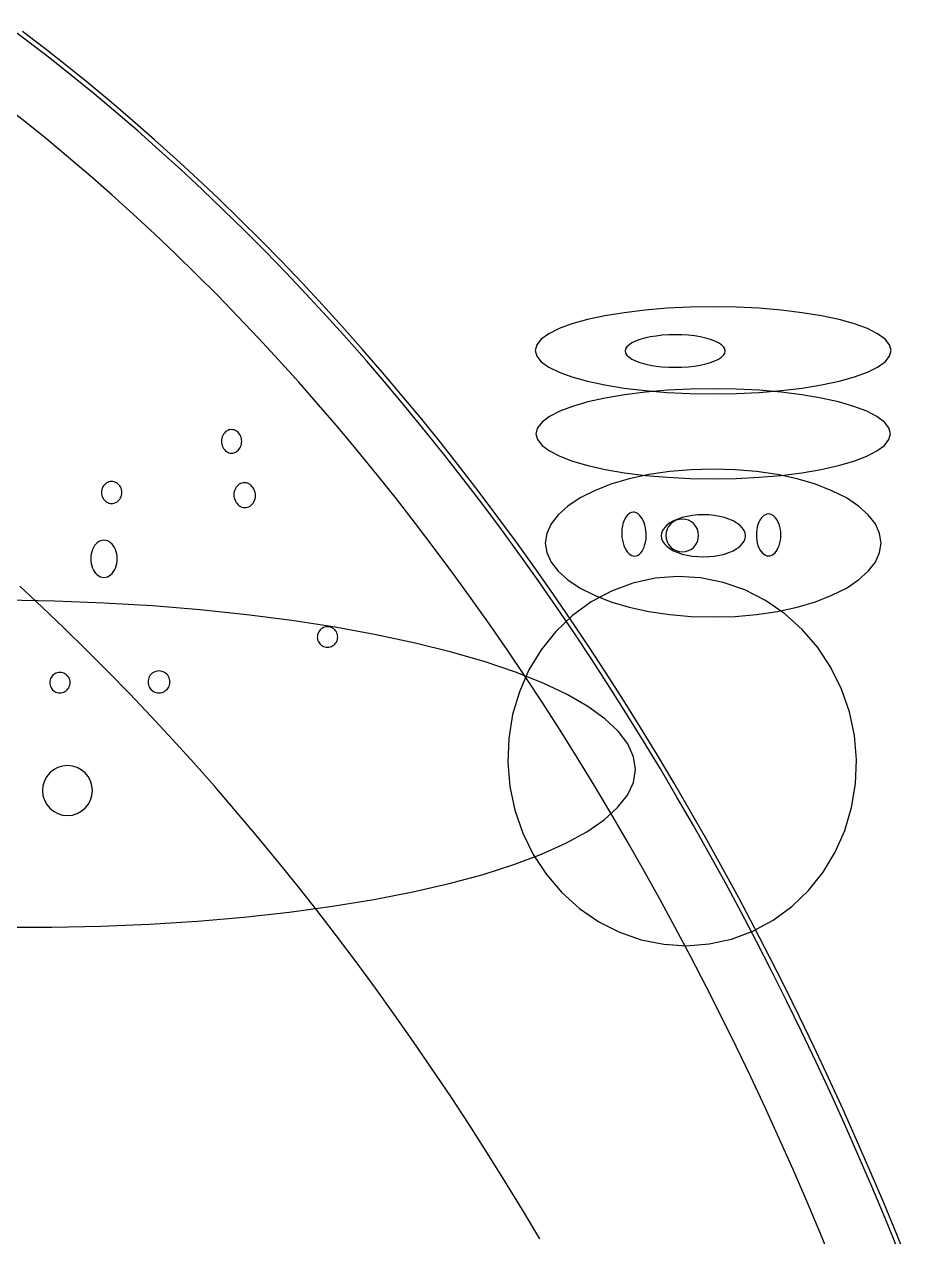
# Model space of a CAD drawing. Extents: x -1 to 217, y -22 to 302.
# Drawn here: x 157.4 to 201.9, y 223.5 to 284.4 of the extents above; entities that cross this region are included whole.
import ezdxf

# ---------------------------------------------------------------- set-up
doc = ezdxf.new("R2010")
doc.units = 0

msp = doc.modelspace()

# ---------------------------------------------------------------- linework, layer by layer
at = {"layer": 'CIRCLES'}
for p, q in [((189.815, 259.188), (189.739, 259.046)), ((189.918, 259.313), (189.815, 259.188)), ((190.042, 259.416), (189.918, 259.313)), ((190.185, 259.492), (190.042, 259.416)), ((190.339, 259.539), (190.185, 259.492)), ((190.5, 259.554), (190.339, 259.539)), ((190.661, 259.539), (190.5, 259.554)), ((190.815, 259.492), (190.661, 259.539)), ((190.958, 259.416), (190.815, 259.492)), ((191.082, 259.313), (190.958, 259.416)), ((191.185, 259.188), (191.082, 259.313)), ((191.261, 259.046), (191.185, 259.188)), ((189.692, 258.891), (189.676, 258.731)), ((189.676, 258.731), (189.692, 258.57)), ((189.739, 259.046), (189.692, 258.891)), ((189.692, 258.57), (189.739, 258.416)), ((191.308, 258.891), (191.261, 259.046)), ((191.261, 258.416), (191.308, 258.57)), ((191.324, 258.731), (191.308, 258.891)), ((191.308, 258.57), (191.324, 258.731)), ((189.739, 258.416), (189.815, 258.273)), ((189.815, 258.273), (189.918, 258.148)), ((189.918, 258.148), (190.042, 258.046)), ((190.042, 258.046), (190.185, 257.97)), ((190.185, 257.97), (190.339, 257.923)), ((190.339, 257.923), (190.5, 257.907)), ((190.5, 257.907), (190.661, 257.923)), ((190.661, 257.923), (190.815, 257.97)), ((190.815, 257.97), (190.958, 258.046)), ((190.958, 258.046), (191.082, 258.148)), ((191.082, 258.148), (191.185, 258.273)), ((191.185, 258.273), (191.261, 258.416)), ((158.878, 246.948), (158.687, 246.792)), ((159.095, 247.064), (158.878, 246.948)), ((159.33, 247.136), (159.095, 247.064)), ((159.576, 247.16), (159.33, 247.136)), ((159.821, 247.136), (159.576, 247.16)), ((160.056, 247.064), (159.821, 247.136)), ((160.273, 246.948), (160.056, 247.064)), ((160.464, 246.792), (160.273, 246.948)), ((158.415, 246.384), (158.344, 246.149)), ((158.531, 246.602), (158.415, 246.384)), ((158.687, 246.792), (158.531, 246.602)), ((160.62, 246.602), (160.464, 246.792)), ((160.736, 246.384), (160.62, 246.602)), ((160.807, 246.149), (160.736, 246.384)), ((158.344, 246.149), (158.319, 245.904)), ((158.319, 245.904), (158.344, 245.659)), ((160.832, 245.904), (160.807, 246.149)), ((160.807, 245.659), (160.832, 245.904)), ((158.344, 245.659), (158.415, 245.423)), ((158.415, 245.423), (158.531, 245.206)), ((158.531, 245.206), (158.687, 245.016)), ((160.464, 245.016), (160.62, 245.206)), ((160.62, 245.206), (160.736, 245.423)), ((160.736, 245.423), (160.807, 245.659)), ((158.687, 245.016), (158.878, 244.859)), ((158.878, 244.859), (159.095, 244.743)), ((159.095, 244.743), (159.33, 244.672)), ((159.33, 244.672), (159.576, 244.648)), ((159.576, 244.648), (159.821, 244.672)), ((159.821, 244.672), (160.056, 244.743)), ((160.056, 244.743), (160.273, 244.859)), ((160.273, 244.859), (160.464, 245.016))]:
    msp.add_line(p, q, dxfattribs=at)
at = {"layer": 'ELLIPSES'}
for p, q in [((157.563, 283.586), (156.433, 284.432)), ((158.437, 283.21), (157.312, 284.069)), ((158.686, 282.72), (157.563, 283.586)), ((159.556, 282.331), (158.437, 283.21)), ((159.802, 281.835), (158.686, 282.72)), ((160.668, 281.434), (159.556, 282.331)), ((160.912, 280.931), (159.802, 281.835)), ((161.773, 280.517), (160.668, 281.434)), ((162.014, 280.007), (160.912, 280.931)), ((162.871, 279.581), (161.773, 280.517)), ((157.427, 279.547), (156.313, 280.421)), ((163.109, 279.065), (162.014, 280.007)), ((158.534, 278.653), (157.427, 279.547)), ((163.961, 278.627), (162.871, 279.581)), ((159.633, 277.74), (158.534, 278.653)), ((164.196, 278.104), (163.109, 279.065)), ((165.043, 277.653), (163.961, 278.627)), ((165.276, 277.124), (164.196, 278.104)), ((160.725, 276.807), (159.633, 277.74)), ((166.118, 276.662), (165.043, 277.653)), ((161.81, 275.855), (160.725, 276.807)), ((166.348, 276.126), (165.276, 277.124)), ((167.185, 275.652), (166.118, 276.662)), ((162.887, 274.883), (161.81, 275.855)), ((167.413, 275.109), (166.348, 276.126)), ((168.245, 274.623), (167.185, 275.652)), ((168.469, 274.074), (167.413, 275.109)), ((163.956, 273.893), (162.887, 274.883)), ((169.296, 273.577), (168.245, 274.623)), ((165.017, 272.883), (163.956, 273.893)), ((169.517, 273.021), (168.469, 274.074)), ((170.338, 272.512), (169.296, 273.577)), ((166.07, 271.854), (165.017, 272.883)), ((170.557, 271.95), (169.517, 273.021)), ((171.373, 271.43), (170.338, 272.512)), ((171.588, 270.861), (170.557, 271.95)), ((167.115, 270.807), (166.07, 271.854)), ((172.399, 270.33), (171.373, 271.43)), ((168.151, 269.741), (167.115, 270.807)), ((172.611, 269.754), (171.588, 270.861)), ((173.416, 269.212), (172.399, 270.33)), ((189.739, 270.149), (188.63, 270.057)), ((190.887, 270.205), (189.739, 270.149)), ((192.056, 270.224), (190.887, 270.205)), ((193.224, 270.205), (192.056, 270.224)), ((194.373, 270.149), (193.224, 270.205)), ((195.482, 270.057), (194.373, 270.149)), ((169.179, 268.657), (168.151, 269.741)), ((173.625, 268.63), (172.611, 269.754)), ((185.725, 269.582), (184.953, 269.367)), ((186.606, 269.771), (185.725, 269.582)), ((187.579, 269.93), (186.606, 269.771)), ((188.63, 270.057), (187.579, 269.93)), ((196.532, 269.93), (195.482, 270.057)), ((197.506, 269.771), (196.532, 269.93)), ((198.386, 269.582), (197.506, 269.771)), ((199.158, 269.367), (198.386, 269.582)), ((174.424, 268.077), (173.416, 269.212)), ((183.785, 268.872), (183.408, 268.6)), ((184.303, 269.129), (183.785, 268.872)), ((184.953, 269.367), (184.303, 269.129)), ((199.809, 269.129), (199.158, 269.367)), ((200.327, 268.872), (199.809, 269.129)), ((200.703, 268.6), (200.327, 268.872)), ((170.199, 267.554), (169.179, 268.657)), ((174.63, 267.488), (173.625, 268.63)), ((183.18, 268.319), (183.103, 268.034)), ((183.408, 268.6), (183.18, 268.319)), ((187.821, 268.315), (187.715, 268.214)), ((187.966, 268.411), (187.821, 268.315)), ((188.149, 268.5), (187.966, 268.411)), ((188.366, 268.58), (188.149, 268.5)), ((188.614, 268.651), (188.366, 268.58)), ((188.887, 268.71), (188.614, 268.651)), ((189.183, 268.757), (188.887, 268.71)), ((189.494, 268.792), (189.183, 268.757)), ((189.817, 268.813), (189.494, 268.792)), ((190.146, 268.82), (189.817, 268.813)), ((190.474, 268.813), (190.146, 268.82)), ((190.797, 268.792), (190.474, 268.813)), ((191.109, 268.758), (190.797, 268.792)), ((191.404, 268.711), (191.109, 268.758)), ((191.678, 268.651), (191.404, 268.711)), ((191.925, 268.581), (191.678, 268.651)), ((192.142, 268.5), (191.925, 268.581)), ((192.325, 268.412), (192.142, 268.5)), ((192.471, 268.316), (192.325, 268.412)), ((192.576, 268.214), (192.471, 268.316)), ((200.932, 268.319), (200.703, 268.6)), ((201.008, 268.034), (200.932, 268.319)), ((175.424, 266.925), (174.424, 268.077)), ((183.103, 268.034), (183.18, 267.748)), ((183.18, 267.748), (183.408, 267.467)), ((187.651, 268.109), (187.629, 268.002)), ((187.629, 268.002), (187.651, 267.895)), ((187.715, 268.214), (187.651, 268.109)), ((187.651, 267.895), (187.715, 267.79)), ((187.715, 267.79), (187.821, 267.689)), ((187.821, 267.689), (187.967, 267.593)), ((192.325, 267.594), (192.471, 267.69)), ((192.471, 267.69), (192.577, 267.791)), ((192.641, 268.11), (192.576, 268.214)), ((192.577, 267.791), (192.641, 267.896)), ((192.662, 268.003), (192.641, 268.11)), ((192.641, 267.896), (192.662, 268.003)), ((200.703, 267.467), (200.932, 267.748)), ((200.932, 267.748), (201.008, 268.034)), ((171.209, 266.434), (170.199, 267.554)), ((175.626, 266.33), (174.63, 267.488)), ((183.408, 267.467), (183.785, 267.195)), ((183.785, 267.195), (184.303, 266.938)), ((187.967, 267.593), (188.149, 267.504)), ((188.149, 267.504), (188.366, 267.424)), ((188.366, 267.424), (188.614, 267.354)), ((188.614, 267.354), (188.888, 267.294)), ((188.888, 267.294), (189.183, 267.247)), ((189.183, 267.247), (189.495, 267.213)), ((189.495, 267.213), (189.817, 267.192)), ((189.817, 267.192), (190.146, 267.185)), ((190.146, 267.185), (190.474, 267.192)), ((190.474, 267.192), (190.797, 267.213)), ((190.797, 267.213), (191.109, 267.247)), ((191.109, 267.247), (191.404, 267.295)), ((191.404, 267.295), (191.678, 267.354)), ((191.678, 267.354), (191.925, 267.425)), ((191.925, 267.425), (192.142, 267.505)), ((192.142, 267.505), (192.325, 267.594)), ((199.809, 266.938), (200.327, 267.195)), ((200.327, 267.195), (200.703, 267.467)), ((172.211, 265.295), (171.209, 266.434)), ((176.414, 265.755), (175.424, 266.925)), ((184.303, 266.938), (184.953, 266.7)), ((184.953, 266.7), (185.725, 266.485)), ((185.725, 266.485), (186.606, 266.296)), ((197.506, 266.296), (198.386, 266.485)), ((198.386, 266.485), (199.158, 266.7)), ((199.158, 266.7), (199.809, 266.938)), ((176.613, 265.154), (175.626, 266.33)), ((186.606, 266.296), (187.579, 266.137)), ((187.599, 265.803), (186.629, 265.638)), ((187.579, 266.137), (188.63, 266.01)), ((188.644, 265.934), (187.599, 265.803)), ((188.63, 266.01), (189.739, 265.918)), ((189.749, 266.029), (188.644, 265.934)), ((189.739, 265.918), (190.887, 265.862)), ((190.892, 266.087), (189.749, 266.029)), ((190.887, 265.862), (192.056, 265.843)), ((192.056, 266.106), (190.892, 266.087)), ((193.219, 266.087), (192.056, 266.106)), ((192.056, 265.843), (193.224, 265.862)), ((194.363, 266.029), (193.219, 266.087)), ((193.224, 265.862), (194.373, 265.918)), ((195.467, 265.934), (194.363, 266.029)), ((194.373, 265.918), (195.482, 266.01)), ((196.513, 265.803), (195.467, 265.934)), ((195.482, 266.01), (196.532, 266.137)), ((197.482, 265.638), (196.513, 265.803)), ((196.532, 266.137), (197.506, 266.296)), ((173.203, 264.139), (172.211, 265.295)), ((177.395, 264.569), (176.414, 265.755)), ((184.984, 265.221), (184.336, 264.974)), ((185.752, 265.443), (184.984, 265.221)), ((186.629, 265.638), (185.752, 265.443)), ((198.359, 265.443), (197.482, 265.638)), ((199.128, 265.221), (198.359, 265.443)), ((199.776, 264.974), (199.128, 265.221)), ((177.59, 263.961), (176.613, 265.154)), ((183.82, 264.709), (183.445, 264.428)), ((184.336, 264.974), (183.82, 264.709)), ((200.291, 264.709), (199.776, 264.974)), ((200.666, 264.428), (200.291, 264.709)), ((167.575, 263.974), (167.519, 263.931)), ((167.635, 264.008), (167.575, 263.974)), ((167.698, 264.033), (167.635, 264.008)), ((167.764, 264.048), (167.698, 264.033)), ((167.831, 264.053), (167.764, 264.048)), ((167.897, 264.048), (167.831, 264.053)), ((167.963, 264.033), (167.897, 264.048)), ((168.026, 264.008), (167.963, 264.033)), ((168.086, 263.974), (168.026, 264.008)), ((168.142, 263.931), (168.086, 263.974)), ((174.186, 262.965), (173.203, 264.139)), ((178.367, 263.366), (177.395, 264.569)), ((183.218, 264.138), (183.142, 263.843)), ((183.445, 264.428), (183.218, 264.138)), ((200.894, 264.138), (200.666, 264.428)), ((200.97, 263.843), (200.894, 264.138)), ((167.323, 263.539), (167.319, 263.462)), ((167.319, 263.462), (167.323, 263.384)), ((167.336, 263.615), (167.323, 263.539)), ((167.323, 263.384), (167.336, 263.308)), ((167.358, 263.688), (167.336, 263.615)), ((167.387, 263.757), (167.358, 263.688)), ((167.425, 263.822), (167.387, 263.757)), ((167.469, 263.88), (167.425, 263.822)), ((167.519, 263.931), (167.469, 263.88)), ((168.192, 263.88), (168.142, 263.931)), ((168.236, 263.822), (168.192, 263.88)), ((168.274, 263.757), (168.236, 263.822)), ((168.303, 263.688), (168.274, 263.757)), ((168.325, 263.615), (168.303, 263.688)), ((168.338, 263.539), (168.325, 263.615)), ((168.325, 263.308), (168.338, 263.384)), ((168.342, 263.462), (168.338, 263.539)), ((168.338, 263.384), (168.342, 263.462)), ((178.559, 262.751), (177.59, 263.961)), ((179.329, 262.146), (178.367, 263.366)), ((183.142, 263.843), (183.218, 263.547)), ((183.218, 263.547), (183.445, 263.257)), ((200.666, 263.257), (200.894, 263.547)), ((200.894, 263.547), (200.97, 263.843)), ((167.336, 263.308), (167.358, 263.235)), ((167.358, 263.235), (167.387, 263.166)), ((167.387, 263.166), (167.425, 263.101)), ((167.425, 263.101), (167.469, 263.043)), ((167.469, 263.043), (167.519, 262.992)), ((167.519, 262.992), (167.575, 262.949)), ((167.575, 262.949), (167.635, 262.915)), ((167.635, 262.915), (167.698, 262.89)), ((167.698, 262.89), (167.764, 262.875)), ((167.764, 262.875), (167.831, 262.87)), ((167.831, 262.87), (167.897, 262.875)), ((167.897, 262.875), (167.963, 262.89)), ((167.963, 262.89), (168.026, 262.915)), ((168.026, 262.915), (168.086, 262.949)), ((168.086, 262.949), (168.142, 262.992)), ((168.142, 262.992), (168.192, 263.043)), ((168.192, 263.043), (168.236, 263.101)), ((168.236, 263.101), (168.274, 263.166)), ((168.274, 263.166), (168.303, 263.235)), ((168.303, 263.235), (168.325, 263.308)), ((175.16, 261.773), (174.186, 262.965)), ((183.445, 263.257), (183.82, 262.976)), ((183.82, 262.976), (184.336, 262.711)), ((199.776, 262.711), (200.291, 262.976)), ((200.291, 262.976), (200.666, 263.257)), ((179.517, 261.525), (178.559, 262.751)), ((180.282, 260.91), (179.329, 262.146)), ((184.336, 262.711), (184.984, 262.464)), ((184.984, 262.464), (185.752, 262.242)), ((185.752, 262.242), (186.629, 262.047)), ((197.482, 262.047), (198.359, 262.242)), ((198.359, 262.242), (199.128, 262.464)), ((199.128, 262.464), (199.776, 262.711)), ((176.124, 260.564), (175.16, 261.773)), ((186.629, 262.047), (187.599, 261.882)), ((187.834, 261.571), (186.915, 261.301)), ((187.599, 261.882), (188.644, 261.751)), ((188.824, 261.786), (187.834, 261.571)), ((188.644, 261.751), (189.749, 261.656)), ((189.87, 261.942), (188.824, 261.786)), ((189.749, 261.656), (190.892, 261.598)), ((190.954, 262.037), (189.87, 261.942)), ((190.892, 261.598), (192.056, 261.579)), ((192.056, 262.069), (190.954, 262.037)), ((193.158, 262.037), (192.056, 262.069)), ((192.056, 261.579), (193.219, 261.598)), ((194.241, 261.942), (193.158, 262.037)), ((193.219, 261.598), (194.363, 261.656)), ((195.287, 261.786), (194.241, 261.942)), ((194.363, 261.656), (195.467, 261.751)), ((196.278, 261.571), (195.287, 261.786)), ((195.467, 261.751), (196.513, 261.882)), ((197.196, 261.301), (196.278, 261.571)), ((196.513, 261.882), (197.482, 262.047)), ((161.29, 260.962), (161.285, 260.89)), ((161.303, 261.033), (161.29, 260.962)), ((161.324, 261.101), (161.303, 261.033)), ((161.354, 261.166), (161.324, 261.101)), ((161.391, 261.226), (161.354, 261.166)), ((161.435, 261.28), (161.391, 261.226)), ((161.486, 261.328), (161.435, 261.28)), ((161.542, 261.368), (161.486, 261.328)), ((161.602, 261.4), (161.542, 261.368)), ((161.665, 261.423), (161.602, 261.4)), ((161.731, 261.438), (161.665, 261.423)), ((161.798, 261.442), (161.731, 261.438)), ((161.865, 261.438), (161.798, 261.442)), ((161.931, 261.423), (161.865, 261.438)), ((161.994, 261.4), (161.931, 261.423)), ((162.054, 261.368), (161.994, 261.4)), ((162.11, 261.328), (162.054, 261.368)), ((162.161, 261.28), (162.11, 261.328)), ((162.205, 261.226), (162.161, 261.28)), ((162.242, 261.166), (162.205, 261.226)), ((162.272, 261.101), (162.242, 261.166)), ((162.293, 261.033), (162.272, 261.101)), ((162.306, 260.962), (162.293, 261.033)), ((162.311, 260.89), (162.306, 260.962)), ((167.966, 260.937), (167.952, 260.857)), ((167.989, 261.013), (167.966, 260.937)), ((168.021, 261.085), (167.989, 261.013)), ((168.06, 261.151), (168.021, 261.085)), ((168.107, 261.211), (168.06, 261.151)), ((168.161, 261.263), (168.107, 261.211)), ((168.22, 261.306), (168.161, 261.263)), ((168.283, 261.339), (168.22, 261.306)), ((168.35, 261.363), (168.283, 261.339)), ((168.42, 261.376), (168.35, 261.363)), ((168.491, 261.378), (168.42, 261.376)), ((168.561, 261.37), (168.491, 261.378)), ((168.631, 261.352), (168.561, 261.37)), ((168.698, 261.323), (168.631, 261.352)), ((168.762, 261.284), (168.698, 261.323)), ((168.82, 261.236), (168.762, 261.284)), ((168.874, 261.18), (168.82, 261.236)), ((168.92, 261.117), (168.874, 261.18)), ((168.959, 261.048), (168.92, 261.117)), ((168.991, 260.973), (168.959, 261.048)), ((169.013, 260.895), (168.991, 260.973)), ((180.467, 260.282), (179.517, 261.525)), ((186.085, 260.98), (185.357, 260.614)), ((186.915, 261.301), (186.085, 260.98)), ((198.027, 260.98), (197.196, 261.301)), ((198.755, 260.614), (198.027, 260.98)), ((161.285, 260.89), (161.29, 260.818)), ((161.29, 260.818), (161.303, 260.747)), ((161.303, 260.747), (161.324, 260.678)), ((161.324, 260.678), (161.354, 260.614)), ((161.354, 260.614), (161.391, 260.553)), ((161.391, 260.553), (161.435, 260.499)), ((161.435, 260.499), (161.486, 260.451)), ((161.486, 260.451), (161.542, 260.411)), ((161.542, 260.411), (161.602, 260.379)), ((161.602, 260.379), (161.665, 260.356)), ((161.665, 260.356), (161.731, 260.342)), ((161.731, 260.342), (161.798, 260.337)), ((161.798, 260.337), (161.865, 260.342)), ((161.865, 260.342), (161.931, 260.356)), ((161.931, 260.356), (161.994, 260.379)), ((161.994, 260.379), (162.054, 260.411)), ((162.054, 260.411), (162.11, 260.451)), ((162.11, 260.451), (162.161, 260.499)), ((162.161, 260.499), (162.205, 260.553)), ((162.205, 260.553), (162.242, 260.614)), ((162.242, 260.614), (162.272, 260.678)), ((162.272, 260.678), (162.293, 260.747)), ((162.293, 260.747), (162.306, 260.818)), ((162.306, 260.818), (162.311, 260.89)), ((167.952, 260.857), (167.948, 260.776)), ((167.948, 260.776), (167.952, 260.694)), ((167.952, 260.694), (167.966, 260.614)), ((167.966, 260.614), (167.988, 260.535)), ((167.988, 260.535), (168.02, 260.461)), ((168.02, 260.461), (168.059, 260.391)), ((168.059, 260.391), (168.105, 260.328)), ((168.105, 260.328), (168.159, 260.272)), ((168.872, 260.298), (168.918, 260.357)), ((168.918, 260.357), (168.958, 260.423)), ((168.958, 260.423), (168.989, 260.495)), ((168.989, 260.495), (169.012, 260.572)), ((169.012, 260.572), (169.026, 260.651)), ((169.027, 260.814), (169.013, 260.895)), ((169.026, 260.651), (169.031, 260.733)), ((169.031, 260.733), (169.027, 260.814)), ((177.079, 259.338), (176.124, 260.564)), ((181.225, 259.657), (180.282, 260.91)), ((185.357, 260.614), (184.743, 260.209)), ((199.369, 260.209), (198.755, 260.614)), ((168.159, 260.272), (168.217, 260.224)), ((168.217, 260.224), (168.281, 260.186)), ((168.281, 260.186), (168.348, 260.157)), ((168.348, 260.157), (168.417, 260.138)), ((168.417, 260.138), (168.488, 260.13)), ((168.488, 260.13), (168.559, 260.133)), ((168.559, 260.133), (168.628, 260.146)), ((168.628, 260.146), (168.696, 260.169)), ((168.696, 260.169), (168.759, 260.203)), ((168.759, 260.203), (168.818, 260.246)), ((168.818, 260.246), (168.872, 260.298)), ((181.406, 259.023), (180.467, 260.282)), ((184.254, 259.773), (183.899, 259.312)), ((184.743, 260.209), (184.254, 259.773)), ((187.723, 259.74), (187.66, 259.657)), ((187.793, 259.807), (187.723, 259.74)), ((187.867, 259.856), (187.793, 259.807)), ((187.944, 259.888), (187.867, 259.856)), ((188.024, 259.901), (187.944, 259.888)), ((188.104, 259.895), (188.024, 259.901)), ((188.184, 259.87), (188.104, 259.895)), ((188.262, 259.827), (188.184, 259.87)), ((188.337, 259.766), (188.262, 259.827)), ((188.407, 259.688), (188.337, 259.766)), ((191.012, 259.734), (190.749, 259.689)), ((191.284, 259.761), (191.012, 259.734)), ((191.56, 259.77), (191.284, 259.761)), ((191.837, 259.761), (191.56, 259.77)), ((192.109, 259.733), (191.837, 259.761)), ((192.371, 259.689), (192.109, 259.733)), ((194.605, 259.729), (194.533, 259.668)), ((194.681, 259.774), (194.605, 259.729)), ((194.76, 259.801), (194.681, 259.774)), ((194.84, 259.81), (194.76, 259.801)), ((194.92, 259.801), (194.84, 259.81)), ((194.999, 259.774), (194.92, 259.801)), ((195.075, 259.73), (194.999, 259.774)), ((195.147, 259.669), (195.075, 259.73)), ((199.857, 259.773), (199.369, 260.209)), ((200.212, 259.312), (199.857, 259.773)), ((178.024, 258.095), (177.079, 259.338)), ((182.158, 258.388), (181.225, 259.657)), ((183.899, 259.312), (183.684, 258.835)), ((187.486, 259.195), (187.466, 259.058)), ((187.516, 259.326), (187.486, 259.195)), ((187.555, 259.448), (187.516, 259.326)), ((187.604, 259.559), (187.555, 259.448)), ((187.66, 259.657), (187.604, 259.559)), ((188.472, 259.596), (188.407, 259.688)), ((188.529, 259.489), (188.472, 259.596)), ((188.579, 259.371), (188.529, 259.489)), ((188.62, 259.243), (188.579, 259.371)), ((188.651, 259.108), (188.62, 259.243)), ((188.673, 258.967), (188.651, 259.108)), ((189.603, 259.117), (189.514, 258.986)), ((189.725, 259.241), (189.603, 259.117)), ((189.879, 259.356), (189.725, 259.241)), ((190.062, 259.46), (189.879, 259.356)), ((190.27, 259.551), (190.062, 259.46)), ((190.501, 259.628), (190.27, 259.551)), ((190.749, 259.689), (190.501, 259.628)), ((192.619, 259.628), (192.371, 259.689)), ((192.85, 259.551), (192.619, 259.628)), ((193.058, 259.459), (192.85, 259.551)), ((193.241, 259.355), (193.058, 259.459)), ((193.395, 259.24), (193.241, 259.355)), ((193.517, 259.116), (193.395, 259.24)), ((193.606, 258.985), (193.517, 259.116)), ((194.273, 259.159), (194.247, 259.029)), ((194.308, 259.283), (194.273, 259.159)), ((194.353, 259.397), (194.308, 259.283)), ((194.405, 259.501), (194.353, 259.397)), ((194.466, 259.592), (194.405, 259.501)), ((194.533, 259.668), (194.466, 259.592)), ((195.214, 259.593), (195.147, 259.669)), ((195.275, 259.502), (195.214, 259.593)), ((195.328, 259.398), (195.275, 259.502)), ((195.373, 259.284), (195.328, 259.398)), ((195.409, 259.16), (195.373, 259.284)), ((195.435, 259.03), (195.409, 259.16)), ((200.428, 258.835), (200.212, 259.312)), ((161.412, 258.489), (161.325, 258.481)), ((161.499, 258.481), (161.412, 258.489)), ((182.335, 257.748), (181.406, 259.023)), ((183.684, 258.835), (183.612, 258.35)), ((187.466, 259.058), (187.456, 258.915)), ((187.456, 258.915), (187.457, 258.771)), ((187.457, 258.771), (187.468, 258.627)), ((187.468, 258.627), (187.49, 258.486)), ((187.49, 258.486), (187.521, 258.351)), ((188.655, 258.398), (188.676, 258.536)), ((188.684, 258.823), (188.673, 258.967)), ((188.676, 258.536), (188.685, 258.679)), ((188.685, 258.679), (188.684, 258.823)), ((189.459, 258.851), (189.441, 258.712)), ((189.441, 258.712), (189.459, 258.574)), ((189.514, 258.986), (189.459, 258.851)), ((189.459, 258.574), (189.513, 258.439)), ((193.66, 258.849), (193.606, 258.985)), ((193.606, 258.437), (193.66, 258.573)), ((193.678, 258.711), (193.66, 258.849)), ((193.66, 258.573), (193.678, 258.711)), ((194.231, 258.893), (194.226, 258.756)), ((194.226, 258.756), (194.232, 258.619)), ((194.247, 259.029), (194.231, 258.893)), ((194.232, 258.619), (194.248, 258.483)), ((195.41, 258.355), (195.435, 258.485)), ((195.451, 258.895), (195.435, 259.03)), ((195.435, 258.485), (195.451, 258.62)), ((195.456, 258.758), (195.451, 258.895)), ((195.451, 258.62), (195.456, 258.758)), ((200.5, 258.35), (200.428, 258.835)), ((160.796, 257.913), (160.768, 257.798)), ((160.834, 258.023), (160.796, 257.913)), ((160.883, 258.124), (160.834, 258.023)), ((160.94, 258.216), (160.883, 258.124)), ((161.006, 258.296), (160.94, 258.216)), ((161.078, 258.364), (161.006, 258.296)), ((161.157, 258.418), (161.078, 258.364)), ((161.239, 258.457), (161.157, 258.418)), ((161.325, 258.481), (161.239, 258.457)), ((161.584, 258.457), (161.499, 258.481)), ((161.667, 258.418), (161.584, 258.457)), ((161.745, 258.364), (161.667, 258.418)), ((161.818, 258.296), (161.745, 258.364)), ((161.883, 258.216), (161.818, 258.296)), ((161.941, 258.124), (161.883, 258.216)), ((161.989, 258.023), (161.941, 258.124)), ((162.028, 257.913), (161.989, 258.023)), ((162.056, 257.798), (162.028, 257.913)), ((178.958, 256.836), (178.024, 258.095)), ((183.082, 257.104), (182.158, 258.388)), ((183.612, 258.35), (183.684, 257.864)), ((187.521, 258.351), (187.562, 258.223)), ((187.562, 258.223), (187.612, 258.104)), ((187.612, 258.104), (187.67, 257.998)), ((187.67, 257.998), (187.734, 257.905)), ((187.734, 257.905), (187.804, 257.828)), ((188.418, 257.854), (188.481, 257.937)), ((188.481, 257.937), (188.538, 258.035)), ((188.538, 258.035), (188.586, 258.146)), ((188.586, 258.146), (188.625, 258.267)), ((188.625, 258.267), (188.655, 258.398)), ((189.513, 258.439), (189.602, 258.308)), ((189.602, 258.308), (189.725, 258.183)), ((189.725, 258.183), (189.879, 258.068)), ((189.879, 258.068), (190.062, 257.964)), ((190.062, 257.964), (190.27, 257.873)), ((192.849, 257.872), (193.058, 257.963)), ((193.058, 257.963), (193.24, 258.067)), ((193.24, 258.067), (193.394, 258.182)), ((193.394, 258.182), (193.517, 258.306)), ((193.517, 258.306), (193.606, 258.437)), ((194.248, 258.483), (194.274, 258.353)), ((194.274, 258.353), (194.309, 258.23)), ((194.309, 258.23), (194.354, 258.115)), ((194.354, 258.115), (194.407, 258.012)), ((194.407, 258.012), (194.468, 257.921)), ((194.468, 257.921), (194.535, 257.845)), ((195.15, 257.845), (195.216, 257.922)), ((195.216, 257.922), (195.277, 258.013)), ((195.277, 258.013), (195.33, 258.116)), ((195.33, 258.116), (195.374, 258.231)), ((195.374, 258.231), (195.41, 258.355)), ((200.428, 257.864), (200.5, 258.35)), ((160.751, 257.678), (160.745, 257.556)), ((160.745, 257.556), (160.751, 257.434)), ((160.768, 257.798), (160.751, 257.678)), ((160.751, 257.434), (160.768, 257.314)), ((160.768, 257.314), (160.796, 257.199)), ((162.028, 257.199), (162.056, 257.314)), ((162.073, 257.678), (162.056, 257.798)), ((162.056, 257.314), (162.073, 257.434)), ((162.078, 257.556), (162.073, 257.678)), ((162.073, 257.434), (162.078, 257.556)), ((183.255, 256.457), (182.335, 257.748)), ((183.684, 257.864), (183.899, 257.387)), ((183.899, 257.387), (184.254, 256.926)), ((187.804, 257.828), (187.879, 257.767)), ((187.879, 257.767), (187.957, 257.724)), ((187.957, 257.724), (188.037, 257.699)), ((188.037, 257.699), (188.117, 257.693)), ((188.117, 257.693), (188.197, 257.706)), ((188.197, 257.706), (188.274, 257.737)), ((188.274, 257.737), (188.349, 257.787)), ((188.349, 257.787), (188.418, 257.854)), ((190.27, 257.873), (190.5, 257.796)), ((190.5, 257.796), (190.749, 257.735)), ((190.749, 257.735), (191.011, 257.69)), ((191.011, 257.69), (191.283, 257.663)), ((191.283, 257.663), (191.56, 257.654)), ((191.56, 257.654), (191.836, 257.663)), ((191.836, 257.663), (192.108, 257.69)), ((192.108, 257.69), (192.37, 257.734)), ((192.37, 257.734), (192.619, 257.795)), ((192.619, 257.795), (192.849, 257.872)), ((194.535, 257.845), (194.607, 257.784)), ((194.607, 257.784), (194.683, 257.74)), ((194.683, 257.74), (194.762, 257.713)), ((194.762, 257.713), (194.842, 257.704)), ((194.842, 257.704), (194.923, 257.713)), ((194.923, 257.713), (195.002, 257.74)), ((195.002, 257.74), (195.078, 257.784)), ((195.078, 257.784), (195.15, 257.845)), ((199.857, 256.926), (200.212, 257.387)), ((200.212, 257.387), (200.428, 257.864)), ((160.796, 257.199), (160.834, 257.089)), ((160.834, 257.089), (160.883, 256.988)), ((160.883, 256.988), (160.94, 256.896)), ((160.94, 256.896), (161.006, 256.816)), ((161.006, 256.816), (161.078, 256.748)), ((161.078, 256.748), (161.157, 256.694)), ((161.157, 256.694), (161.239, 256.655)), ((161.584, 256.655), (161.667, 256.694)), ((161.667, 256.694), (161.745, 256.748)), ((161.745, 256.748), (161.818, 256.816)), ((161.818, 256.816), (161.883, 256.896)), ((161.883, 256.896), (161.941, 256.988)), ((161.941, 256.988), (161.989, 257.089)), ((161.989, 257.089), (162.028, 257.199)), ((179.883, 255.56), (178.958, 256.836)), ((183.995, 255.803), (183.082, 257.104)), ((184.254, 256.926), (184.743, 256.49)), ((190.274, 256.669), (189.132, 256.58)), ((191.421, 256.599), (190.274, 256.669)), ((199.369, 256.49), (199.857, 256.926)), ((158.296, 255.128), (157.172, 256.174)), ((161.239, 256.655), (161.325, 256.631)), ((161.325, 256.631), (161.412, 256.623)), ((161.412, 256.623), (161.499, 256.631)), ((161.499, 256.631), (161.584, 256.655)), ((184.164, 255.15), (183.255, 256.457)), ((184.743, 256.49), (185.357, 256.086)), ((185.357, 256.086), (186.085, 255.72)), ((188.012, 256.334), (186.935, 255.935)), ((189.132, 256.58), (188.012, 256.334)), ((192.551, 256.371), (191.421, 256.599)), ((193.647, 255.99), (192.551, 256.371)), ((198.027, 255.72), (198.755, 256.086)), ((198.755, 256.086), (199.369, 256.49)), ((158.935, 255.432), (156.442, 255.481)), ((180.798, 254.267), (179.883, 255.56)), ((184.898, 254.487), (183.995, 255.803)), ((186.935, 255.935), (185.919, 255.389)), ((186.085, 255.72), (186.915, 255.399)), ((194.688, 255.461), (193.647, 255.99)), ((195.658, 254.794), (194.688, 255.461)), ((197.196, 255.399), (198.027, 255.72)), ((159.412, 254.063), (158.296, 255.128)), ((161.412, 255.333), (158.935, 255.432)), ((163.859, 255.184), (161.412, 255.333)), ((166.258, 254.986), (163.859, 255.184)), ((168.597, 254.741), (166.258, 254.986)), ((185.063, 253.828), (184.164, 255.15)), ((185.919, 255.389), (184.982, 254.707)), ((186.915, 255.399), (187.834, 255.129)), ((187.834, 255.129), (188.824, 254.913)), ((188.824, 254.913), (189.87, 254.757)), ((194.241, 254.757), (195.287, 254.913)), ((195.287, 254.913), (196.278, 255.129)), ((196.278, 255.129), (197.196, 255.399)), ((170.861, 254.449), (168.597, 254.741)), ((173.035, 254.113), (170.861, 254.449)), ((181.702, 252.958), (180.798, 254.267)), ((184.982, 254.707), (184.138, 253.899)), ((185.79, 253.156), (184.898, 254.487)), ((189.87, 254.757), (190.954, 254.662)), ((190.954, 254.662), (192.056, 254.63)), ((192.056, 254.63), (193.158, 254.662)), ((193.158, 254.662), (194.241, 254.757)), ((196.539, 254.001), (195.658, 254.794)), ((160.52, 252.98), (159.412, 254.063)), ((172.147, 253.686), (172.143, 253.619)), ((172.143, 253.619), (172.147, 253.552)), ((172.16, 253.752), (172.147, 253.686)), ((172.182, 253.816), (172.16, 253.752)), ((172.212, 253.876), (172.182, 253.816)), ((172.249, 253.932), (172.212, 253.876)), ((172.293, 253.982), (172.249, 253.932)), ((172.344, 254.027), (172.293, 253.982)), ((172.4, 254.064), (172.344, 254.027)), ((172.46, 254.094), (172.4, 254.064)), ((172.524, 254.115), (172.46, 254.094)), ((172.589, 254.128), (172.524, 254.115)), ((172.656, 254.133), (172.589, 254.128)), ((172.724, 254.128), (172.656, 254.133)), ((172.789, 254.115), (172.724, 254.128)), ((172.853, 254.094), (172.789, 254.115)), ((172.913, 254.064), (172.853, 254.094)), ((172.969, 254.027), (172.913, 254.064)), ((173.02, 253.982), (172.969, 254.027)), ((173.064, 253.932), (173.02, 253.982)), ((175.106, 253.735), (173.035, 254.113)), ((173.101, 253.876), (173.064, 253.932)), ((173.131, 253.816), (173.101, 253.876)), ((173.153, 253.752), (173.131, 253.816)), ((173.166, 253.686), (173.153, 253.752)), ((173.17, 253.619), (173.166, 253.686)), ((173.166, 253.552), (173.17, 253.619)), ((177.062, 253.317), (175.106, 253.735)), ((184.138, 253.899), (183.403, 252.98)), ((185.951, 252.49), (185.063, 253.828)), ((197.317, 253.094), (196.539, 254.001)), ((172.147, 253.552), (172.16, 253.486)), ((172.16, 253.486), (172.182, 253.422)), ((172.182, 253.422), (172.212, 253.362)), ((172.212, 253.362), (172.249, 253.306)), ((172.249, 253.306), (172.293, 253.256)), ((172.293, 253.256), (172.344, 253.211)), ((172.344, 253.211), (172.4, 253.174)), ((172.4, 253.174), (172.46, 253.144)), ((172.46, 253.144), (172.524, 253.123)), ((172.524, 253.123), (172.589, 253.11)), ((172.589, 253.11), (172.656, 253.105)), ((172.656, 253.105), (172.724, 253.11)), ((172.724, 253.11), (172.789, 253.123)), ((172.789, 253.123), (172.853, 253.144)), ((172.853, 253.144), (172.913, 253.174)), ((172.913, 253.174), (172.969, 253.211)), ((172.969, 253.211), (173.02, 253.256)), ((173.02, 253.256), (173.064, 253.306)), ((173.064, 253.306), (173.101, 253.362)), ((173.101, 253.362), (173.131, 253.422)), ((173.131, 253.422), (173.153, 253.486)), ((173.153, 253.486), (173.166, 253.552)), ((178.89, 252.862), (177.062, 253.317)), ((186.672, 251.809), (185.79, 253.156)), ((197.978, 252.09), (197.317, 253.094)), ((161.62, 251.878), (160.52, 252.98)), ((180.579, 252.372), (178.89, 252.862)), ((182.596, 251.633), (181.702, 252.958)), ((183.403, 252.98), (182.79, 251.965)), ((186.829, 251.137), (185.951, 252.49)), ((158.938, 251.778), (158.882, 251.741)), ((158.998, 251.808), (158.938, 251.778)), ((159.062, 251.829), (158.998, 251.808)), ((159.127, 251.842), (159.062, 251.829)), ((159.195, 251.847), (159.127, 251.842)), ((159.262, 251.842), (159.195, 251.847)), ((159.327, 251.829), (159.262, 251.842)), ((159.391, 251.808), (159.327, 251.829)), ((159.451, 251.778), (159.391, 251.808)), ((159.507, 251.741), (159.451, 251.778)), ((162.711, 250.758), (161.62, 251.878)), ((163.844, 251.802), (163.789, 251.755)), ((163.904, 251.842), (163.844, 251.802)), ((163.968, 251.874), (163.904, 251.842)), ((164.037, 251.897), (163.968, 251.874)), ((164.107, 251.911), (164.037, 251.897)), ((164.179, 251.916), (164.107, 251.911)), ((164.251, 251.911), (164.179, 251.916)), ((164.322, 251.897), (164.251, 251.911)), ((164.39, 251.874), (164.322, 251.897)), ((164.455, 251.842), (164.39, 251.874)), ((164.515, 251.802), (164.455, 251.842)), ((164.569, 251.755), (164.515, 251.802)), ((182.119, 251.85), (180.579, 252.372)), ((183.5, 251.3), (182.119, 251.85)), ((182.79, 251.965), (182.308, 250.872)), ((187.544, 250.447), (186.672, 251.809)), ((198.511, 251.005), (197.978, 252.09)), ((158.685, 251.4), (158.681, 251.333)), ((158.681, 251.333), (158.685, 251.266)), ((158.698, 251.466), (158.685, 251.4)), ((158.685, 251.266), (158.698, 251.2)), ((158.72, 251.53), (158.698, 251.466)), ((158.698, 251.2), (158.72, 251.136)), ((158.75, 251.59), (158.72, 251.53)), ((158.787, 251.646), (158.75, 251.59)), ((158.831, 251.696), (158.787, 251.646)), ((158.882, 251.741), (158.831, 251.696)), ((159.558, 251.696), (159.507, 251.741)), ((159.602, 251.646), (159.558, 251.696)), ((159.639, 251.59), (159.602, 251.646)), ((159.669, 251.53), (159.639, 251.59)), ((159.691, 251.466), (159.669, 251.53)), ((159.669, 251.136), (159.691, 251.2)), ((159.704, 251.4), (159.691, 251.466)), ((159.691, 251.2), (159.704, 251.266)), ((159.708, 251.333), (159.704, 251.4)), ((159.704, 251.266), (159.708, 251.333)), ((163.633, 251.437), (163.628, 251.365)), ((163.628, 251.365), (163.633, 251.293)), ((163.647, 251.507), (163.633, 251.437)), ((163.633, 251.293), (163.647, 251.222)), ((163.67, 251.576), (163.647, 251.507)), ((163.647, 251.222), (163.67, 251.154)), ((163.702, 251.64), (163.67, 251.576)), ((163.742, 251.7), (163.702, 251.64)), ((163.789, 251.755), (163.742, 251.7)), ((164.617, 251.7), (164.569, 251.755)), ((164.657, 251.64), (164.617, 251.7)), ((164.689, 251.576), (164.657, 251.64)), ((164.712, 251.507), (164.689, 251.576)), ((164.689, 251.154), (164.712, 251.222)), ((164.726, 251.437), (164.712, 251.507)), ((164.712, 251.222), (164.726, 251.293)), ((164.731, 251.365), (164.726, 251.437)), ((164.726, 251.293), (164.731, 251.365)), ((183.479, 250.292), (182.596, 251.633)), ((184.714, 250.725), (183.5, 251.3)), ((158.72, 251.136), (158.75, 251.076)), ((158.75, 251.076), (158.787, 251.02)), ((158.787, 251.02), (158.831, 250.97)), ((158.831, 250.97), (158.882, 250.925)), ((158.882, 250.925), (158.938, 250.888)), ((158.938, 250.888), (158.998, 250.858)), ((158.998, 250.858), (159.062, 250.837)), ((159.062, 250.837), (159.127, 250.824)), ((159.127, 250.824), (159.195, 250.819)), ((159.195, 250.819), (159.262, 250.824)), ((159.262, 250.824), (159.327, 250.837)), ((159.327, 250.837), (159.391, 250.858)), ((159.391, 250.858), (159.451, 250.888)), ((159.451, 250.888), (159.507, 250.925)), ((159.507, 250.925), (159.558, 250.97)), ((159.558, 250.97), (159.602, 251.02)), ((159.602, 251.02), (159.639, 251.076)), ((159.639, 251.076), (159.669, 251.136)), ((163.793, 249.62), (162.711, 250.758)), ((163.67, 251.154), (163.702, 251.089)), ((163.702, 251.089), (163.742, 251.029)), ((163.742, 251.029), (163.789, 250.975)), ((163.789, 250.975), (163.844, 250.927)), ((163.844, 250.927), (163.904, 250.887)), ((163.904, 250.887), (163.968, 250.855)), ((163.968, 250.855), (164.037, 250.832)), ((164.037, 250.832), (164.107, 250.818)), ((164.107, 250.818), (164.179, 250.813)), ((164.179, 250.813), (164.251, 250.818)), ((164.251, 250.818), (164.322, 250.832)), ((164.322, 250.832), (164.39, 250.855)), ((164.39, 250.855), (164.455, 250.887)), ((164.455, 250.887), (164.515, 250.927)), ((164.515, 250.927), (164.569, 250.975)), ((164.569, 250.975), (164.617, 251.029)), ((164.617, 251.029), (164.657, 251.089)), ((164.657, 251.089), (164.689, 251.154)), ((182.308, 250.872), (181.966, 249.719)), ((185.753, 250.129), (184.714, 250.725)), ((187.696, 249.769), (186.829, 251.137)), ((198.906, 249.858), (198.511, 251.005)), ((184.352, 248.936), (183.479, 250.292)), ((186.611, 249.515), (185.753, 250.129)), ((188.404, 249.071), (187.544, 250.447)), ((164.866, 248.465), (163.793, 249.62)), ((181.966, 249.719), (181.771, 248.526)), ((187.283, 248.887), (186.611, 249.515)), ((188.553, 248.386), (187.696, 249.769)), ((199.158, 248.669), (198.906, 249.858)), ((185.213, 247.564), (184.352, 248.936)), ((187.764, 248.249), (187.283, 248.887)), ((189.254, 247.679), (188.404, 249.071)), ((165.93, 247.291), (164.866, 248.465)), ((181.771, 248.526), (181.724, 247.314)), ((188.051, 247.605), (187.764, 248.249)), ((189.399, 246.989), (188.553, 248.386)), ((199.262, 247.458), (199.158, 248.669)), ((186.064, 246.177), (185.213, 247.564)), ((188.143, 246.958), (188.051, 247.605)), ((190.093, 246.273), (189.254, 247.679)), ((166.984, 246.1), (165.93, 247.291)), ((181.724, 247.314), (181.828, 246.103)), ((188.039, 246.314), (188.143, 246.958)), ((190.233, 245.577), (189.399, 246.989)), ((199.215, 246.246), (199.262, 247.458)), ((187.74, 245.675), (188.039, 246.314)), ((168.029, 244.892), (166.984, 246.1)), ((181.828, 246.103), (182.08, 244.914)), ((186.904, 244.774), (186.064, 246.177)), ((190.921, 244.853), (190.093, 246.273)), ((199.02, 245.053), (199.215, 246.246)), ((187.247, 245.047), (187.74, 245.675)), ((191.057, 244.151), (190.233, 245.577)), ((169.065, 243.666), (168.029, 244.892)), ((182.08, 244.914), (182.475, 243.767)), ((186.564, 244.431), (187.247, 245.047)), ((187.732, 243.357), (186.904, 244.774)), ((191.738, 243.419), (190.921, 244.853)), ((198.678, 243.901), (199.02, 245.053)), ((185.695, 243.833), (186.564, 244.431)), ((191.869, 242.71), (191.057, 244.151)), ((198.196, 242.807), (198.678, 243.901)), ((170.09, 242.424), (169.065, 243.666)), ((182.475, 243.767), (183.008, 242.683)), ((183.42, 242.704), (184.645, 243.257)), ((184.645, 243.257), (185.695, 243.833)), ((188.55, 241.925), (187.732, 243.357)), ((192.543, 241.97), (191.738, 243.419)), ((182.029, 242.18), (183.42, 242.704)), ((183.008, 242.683), (183.669, 241.678)), ((192.67, 241.256), (191.869, 242.71)), ((197.583, 241.793), (198.196, 242.807)), ((171.106, 241.165), (170.09, 242.424)), ((180.479, 241.688), (182.029, 242.18)), ((178.781, 241.229), (180.479, 241.688)), ((183.669, 241.678), (184.447, 240.772)), ((189.355, 240.479), (188.55, 241.925)), ((193.338, 240.508), (192.543, 241.97)), ((196.848, 240.873), (197.583, 241.793)), ((172.111, 239.889), (171.106, 241.165)), ((174.982, 240.426), (176.945, 240.808)), ((176.945, 240.808), (178.781, 241.229)), ((193.46, 239.788), (192.67, 241.256)), ((196.004, 240.066), (196.848, 240.873)), ((172.904, 240.087), (174.982, 240.426)), ((184.447, 240.772), (185.328, 239.978)), ((190.15, 239.018), (189.355, 240.479)), ((194.12, 239.033), (193.338, 240.508)), ((168.455, 239.542), (170.724, 239.792)), ((170.724, 239.792), (172.904, 240.087)), ((173.107, 238.597), (172.111, 239.889)), ((185.328, 239.978), (186.298, 239.311)), ((194.238, 238.306), (193.46, 239.788)), ((195.067, 239.383), (196.004, 240.066)), ((156.289, 239.03), (158.782, 239.032)), ((158.782, 239.032), (161.261, 239.085)), ((161.261, 239.085), (163.709, 239.188)), ((163.709, 239.188), (166.112, 239.341)), ((166.112, 239.341), (168.455, 239.542)), ((186.298, 239.311), (187.339, 238.783)), ((190.932, 237.544), (190.15, 239.018)), ((194.051, 238.838), (195.067, 239.383)), ((194.891, 237.544), (194.12, 239.033)), ((174.091, 237.289), (173.107, 238.597)), ((187.339, 238.783), (188.435, 238.401)), ((188.435, 238.401), (189.565, 238.174)), ((191.854, 238.193), (192.974, 238.439)), ((192.974, 238.439), (194.051, 238.838)), ((189.565, 238.174), (190.712, 238.104)), ((190.712, 238.104), (191.854, 238.193)), ((195.004, 236.812), (194.238, 238.306)), ((175.066, 235.965), (174.091, 237.289)), ((191.703, 236.055), (190.932, 237.544)), ((195.651, 236.042), (194.891, 237.544)), ((195.759, 235.304), (195.004, 236.812)), ((176.029, 234.625), (175.066, 235.965)), ((192.462, 234.553), (191.703, 236.055)), ((196.398, 234.526), (195.651, 236.042)), ((196.502, 233.783), (195.759, 235.304)), ((176.982, 233.27), (176.029, 234.625)), ((193.209, 233.037), (192.462, 234.553)), ((197.134, 232.999), (196.398, 234.526)), ((197.233, 232.249), (196.502, 233.783)), ((177.924, 231.899), (176.982, 233.27)), ((193.944, 231.508), (193.209, 233.037)), ((197.858, 231.458), (197.134, 232.999)), ((178.854, 230.513), (177.924, 231.899)), ((197.951, 230.703), (197.233, 232.249)), ((194.667, 229.967), (193.944, 231.508)), ((198.569, 229.905), (197.858, 231.458)), ((179.774, 229.112), (178.854, 230.513)), ((198.658, 229.145), (197.951, 230.703)), ((195.377, 228.412), (194.667, 229.967)), ((199.269, 228.341), (198.569, 229.905)), ((180.681, 227.696), (179.774, 229.112)), ((199.352, 227.574), (198.658, 229.145)), ((196.075, 226.845), (195.377, 228.412)), ((199.956, 226.764), (199.269, 228.341)), ((181.578, 226.266), (180.681, 227.696)), ((200.034, 225.992), (199.352, 227.574)), ((196.761, 225.265), (196.075, 226.845)), ((182.462, 224.821), (181.578, 226.266)), ((200.631, 225.175), (199.956, 226.764)), ((200.704, 224.398), (200.034, 225.992)), ((197.433, 223.673), (196.761, 225.265)), ((201.293, 223.575), (200.631, 225.175)), ((183.335, 223.363), (182.462, 224.821)), ((201.361, 222.793), (200.704, 224.398)), ((198.094, 222.07), (197.433, 223.673)), ((201.943, 221.964), (201.293, 223.575))]:
    msp.add_line(p, q, dxfattribs=at)

doc.saveas('drawing.dxf')
